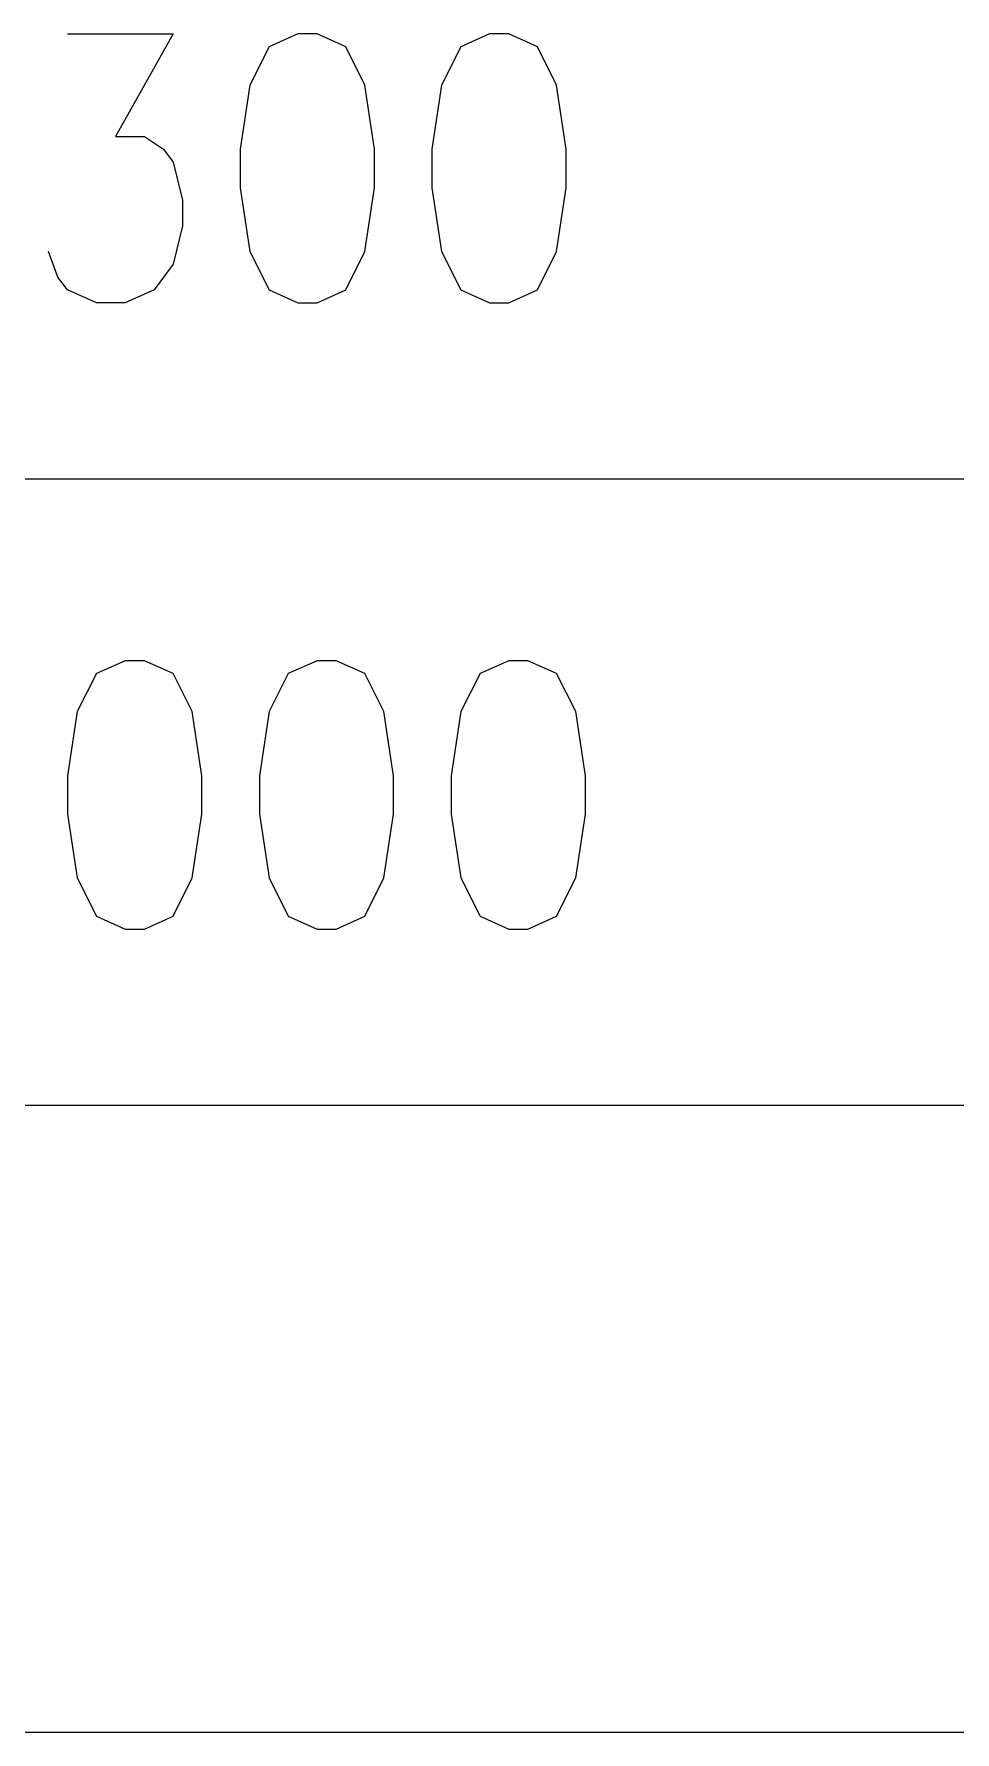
# Model space of a CAD drawing. Header units: millimetres. Extents: x 0 to 586, y 0 to 414.
# Drawn here: x 530.69 to 540.83, y 49.31 to 68.01 of the extents above; entities that cross this region are included whole.
import ezdxf

# ---------------------------------------------------------------- set-up
doc = ezdxf.new("R2010")
doc.units = ezdxf.units.MM

msp = doc.modelspace()

# ---------------------------------------------------------------- linework, layer by layer
at = {"color": 0, "lineweight": 0}
for points in [[(531.057556, 68.012028), (532.221722, 68.012028), (531.586722, 66.883139), (531.904222, 66.883139), (532.115889, 66.742028), (532.221722, 66.600917), (532.324028, 66.181111), (532.324028, 65.898889), (532.221722, 65.475556), (532.010056, 65.193333), (531.692556, 65.052222), (531.375056, 65.052222), (531.057556, 65.193333), (530.951722, 65.334444), (530.845889, 65.616667)], [(363.929083, 63.111944), (541.390417, 63.111944)], [(363.929083, 56.211611), (541.390417, 56.211611)], [(363.929083, 49.30775), (541.390417, 49.30775)]]:
    msp.add_lwpolyline(points, dxfattribs=at)
for points in [[(533.594028, 68.012028), (533.276528, 67.870917), (533.064861, 67.447583), (532.959028, 66.742028), (532.959028, 66.318694), (533.064861, 65.616667), (533.276528, 65.193333), (533.594028, 65.052222), (533.805694, 65.052222), (534.123194, 65.193333), (534.331333, 65.616667), (534.437167, 66.318694), (534.437167, 66.742028), (534.331333, 67.447583), (534.123194, 67.870917), (533.805694, 68.012028)], [(535.707167, 68.012028), (535.389667, 67.870917), (535.178, 67.447583), (535.072167, 66.742028), (535.072167, 66.318694), (535.178, 65.616667), (535.389667, 65.193333), (535.707167, 65.052222), (535.918833, 65.052222), (536.232806, 65.193333), (536.444472, 65.616667), (536.550306, 66.318694), (536.550306, 66.742028), (536.444472, 67.447583), (536.232806, 67.870917), (535.918833, 68.012028)], [(531.692556, 61.108167), (531.375056, 60.967056), (531.163389, 60.54725), (531.057556, 59.841694), (531.057556, 59.418361), (531.163389, 58.716333), (531.375056, 58.293), (531.692556, 58.151889), (531.904222, 58.151889), (532.221722, 58.293), (532.429861, 58.716333), (532.535694, 59.418361), (532.535694, 59.841694), (532.429861, 60.54725), (532.221722, 60.967056), (531.904222, 61.108167)], [(533.805694, 61.108167), (533.488194, 60.967056), (533.276528, 60.54725), (533.170694, 59.841694), (533.170694, 59.418361), (533.276528, 58.716333), (533.488194, 58.293), (533.805694, 58.151889), (534.017361, 58.151889), (534.331333, 58.293), (534.543, 58.716333), (534.648833, 59.418361), (534.648833, 59.841694), (534.543, 60.54725), (534.331333, 60.967056), (534.017361, 61.108167)], [(535.918833, 61.108167), (535.601333, 60.967056), (535.389667, 60.54725), (535.283833, 59.841694), (535.283833, 59.418361), (535.389667, 58.716333), (535.601333, 58.293), (535.918833, 58.151889), (536.126972, 58.151889), (536.444472, 58.293), (536.656139, 58.716333), (536.761972, 59.418361), (536.761972, 59.841694), (536.656139, 60.54725), (536.444472, 60.967056), (536.126972, 61.108167)]]:
    msp.add_lwpolyline(points, close=True, dxfattribs=at)

doc.saveas('drawing.dxf')
